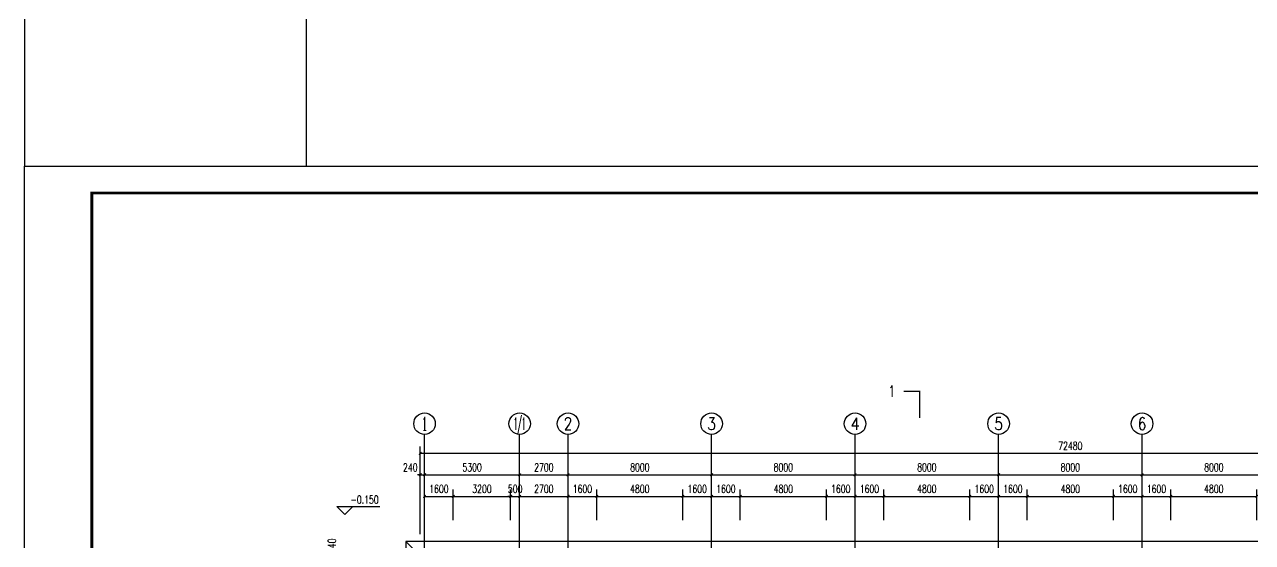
# Model space of a CAD drawing. Extents: x -16809 to 109341, y -15901 to 593582.
# Drawn here: x -16809 to 51642, y 478656 to 507537 of the extents above; entities that cross this region are included whole.
import ezdxf
from ezdxf.enums import TextEntityAlignment as Align

# ---------------------------------------------------------------- set-up
doc = ezdxf.new("R2010")
doc.units = 0
doc.header["$LTSCALE"] = 1000
doc.header["$MEASUREMENT"] = 0
doc.linetypes.add('DOTE', pattern=[2.42, 2, -0.2, 0.02, -0.2])
doc.layers.get('Defpoints').update_dxf_attribs({"color": 250})
for name, color, linetype in [('0-建筑立面', 255, 'Continuous'), ('AXIS', 171, 'Continuous'), ('AXIS_TEXT', 7, 'Continuous'), ('DIM_ELEV', 171, 'Continuous'), ('DIM_SYMB', 171, 'Continuous'), ('DOTE', 14, 'DOTE'), ('GROUND', 150, 'Continuous'), ('PUB_DIM', 171, 'Continuous'), ('PUB_TEXT', 7, 'Continuous'), ('TK', 4, 'Continuous')]:
    doc.layers.add(name, color=color, linetype=linetype)
doc.styles.add('_TCH_AXIS', font='COMPLEX', dxfattribs={"bigfont": 'GBCBIG'})
doc.styles.add('_TCH_DIM', font='SIMPLEX', dxfattribs={"bigfont": 'GBCBIG'})
doc.styles.add('_TCH_DIM_T3', font='SIMPLEX', dxfattribs={"width": 0.705882, "bigfont": 'GBCBIG'})
doc.styles.add('_TCH_LABEL', font='COMPLEX', dxfattribs={"bigfont": 'GBCBIG'})
doc.styles.add('COMPLEX', font='COMPLEX')
doc.dimstyles.new('_TCH_ARCH&&150', dxfattribs={"dimtxt": 446.25, "dimasz": 150, "dimexe": 375, "dimexo": 450, "dimgap": 189.375, "dimtad": 1, "dimdec": 0, "dimzin": 0, "dimdsep": 46, "dimtxsty": '_TCH_DIM_T3', "dimblk": 'ARCHTICK', "dimcen": 0.09, "dimclrt": 7, "dimazin": 2, "dimtfac": 1, "dimtdec": 0, "dimtix": 1, "dimtmove": 2, "dimatfit": 3, "dimfxl": 0, "dimtolj": 1, "dimtzin": 0, "dimarcsym": 0})

# ---------------------------------------------------------------- blocks, each defined once
blk = doc.blocks.new('GeYuanFrame_20457670', base_point=(20.09, 4.53))
at = {"layer": 'TK'}
blk.add_lwpolyline([(20.09, 4.53), (20.09, 598.53), (861.09, 598.53), (861.09, 4.53)], close=True, dxfattribs=at)
at = {"layer": 'TK', "const_width": 1}
blk.add_lwpolyline([(45.09, 588.53), (851.09, 588.53), (851.09, 14.53), (45.09, 14.53)], close=True, dxfattribs=at)
blk = doc.blocks.new('_AXISO')
blk.add_circle((0, 0), 0.5)
at = {"layer": 'AXIS_TEXT', "style": 'COMPLEX', "width": 1.041667}
blk.add_attdef('A', text='', height=0.56, dxfattribs=at).set_placement((-0.25, -0.28), (0.25, -0.28), align=Align.FIT)
blk = doc.blocks.new('_ArchTick')
at = {"color": 0, "linetype": 'ByBlock', "const_width": 0.4}
blk.add_lwpolyline([(-0.5, -0.5), (0.5, 0.5)], dxfattribs=at)
blk = doc.blocks.new('*D63')
at = {"layer": 'AXIS', "color": 0, "lineweight": -2}
for p, q in [((5250, 479127), (5250, 484002)), ((77730, 479127), (77730, 484002)), ((5250, 483627), (77730, 483627))]:
    blk.add_line(p, q, dxfattribs=at)
at = {"layer": 'Defpoints', "color": 0}
for p in [(77730, 483627), (5250, 478677), (77730, 478677)]:
    blk.add_point(p, dxfattribs=at)
at = {"layer": 'AXIS', "color": 0, "lineweight": -2, "xscale": 150, "yscale": 150, "zscale": 150, "rotation": 180}
blk.add_blockref('_ArchTick', (5250, 483627), dxfattribs=at)
at = {"layer": 'AXIS', "color": 0, "lineweight": -2, "xscale": 150, "yscale": 150, "zscale": 150}
blk.add_blockref('_ArchTick', (77730, 483627), dxfattribs=at)
at = {"layer": 'AXIS', "color": 7, "insert": (41490, 484040), "char_height": 446.2, "attachment_point": 5, "style": '_TCH_DIM_T3'}
blk.add_mtext('\\A1;72480', dxfattribs=at)
blk = doc.blocks.new('*D64')
at = {"layer": 'AXIS', "color": 0, "lineweight": -2}
for p, q in [((5250, 479127), (5250, 482802)), ((5490, 479127), (5490, 482802)), ((5250, 482427), (5100, 482427)), ((5250, 482427), (5490, 482427)), ((5490, 482427), (5640, 482427))]:
    blk.add_line(p, q, dxfattribs=at)
at = {"layer": 'Defpoints', "color": 0}
for p in [(5490, 482427), (5250, 478677), (5490, 478677)]:
    blk.add_point(p, dxfattribs=at)
at = {"layer": 'AXIS', "color": 0, "lineweight": -2, "xscale": 150, "yscale": 150, "zscale": 150}
blk.add_blockref('_ArchTick', (5250, 482427), dxfattribs=at)
at = {"layer": 'AXIS', "color": 0, "lineweight": -2, "xscale": 150, "yscale": 150, "zscale": 150, "rotation": 180}
blk.add_blockref('_ArchTick', (5490, 482427), dxfattribs=at)
at = {"layer": 'AXIS', "color": 7, "insert": (4695, 482840), "char_height": 446.2, "attachment_point": 5, "style": '_TCH_DIM_T3'}
blk.add_mtext('\\A1;240', dxfattribs=at)
blk = doc.blocks.new('*D65')
at = {"layer": 'AXIS', "color": 0, "lineweight": -2}
for p, q in [((5490, 479127), (5490, 482802)), ((10790, 479127), (10790, 482802)), ((5490, 482427), (10790, 482427))]:
    blk.add_line(p, q, dxfattribs=at)
at = {"layer": 'Defpoints', "color": 0}
for p in [(10790, 482427), (5490, 478677), (10790, 478677)]:
    blk.add_point(p, dxfattribs=at)
at = {"layer": 'AXIS', "color": 0, "lineweight": -2, "xscale": 150, "yscale": 150, "zscale": 150, "rotation": 180}
blk.add_blockref('_ArchTick', (5490, 482427), dxfattribs=at)
at = {"layer": 'AXIS', "color": 0, "lineweight": -2, "xscale": 150, "yscale": 150, "zscale": 150}
blk.add_blockref('_ArchTick', (10790, 482427), dxfattribs=at)
at = {"layer": 'AXIS', "color": 7, "insert": (8140, 482840), "char_height": 446.2, "attachment_point": 5, "style": '_TCH_DIM_T3'}
blk.add_mtext('\\A1;5300', dxfattribs=at)
blk = doc.blocks.new('*D66')
at = {"layer": 'AXIS', "color": 0, "lineweight": -2}
for p, q in [((10790, 479127), (10790, 482802)), ((13490, 479127), (13490, 482802)), ((10790, 482427), (13490, 482427))]:
    blk.add_line(p, q, dxfattribs=at)
at = {"layer": 'Defpoints', "color": 0}
for p in [(13490, 482427), (10790, 478677), (13490, 478677)]:
    blk.add_point(p, dxfattribs=at)
at = {"layer": 'AXIS', "color": 0, "lineweight": -2, "xscale": 150, "yscale": 150, "zscale": 150, "rotation": 180}
blk.add_blockref('_ArchTick', (10790, 482427), dxfattribs=at)
at = {"layer": 'AXIS', "color": 0, "lineweight": -2, "xscale": 150, "yscale": 150, "zscale": 150}
blk.add_blockref('_ArchTick', (13490, 482427), dxfattribs=at)
at = {"layer": 'AXIS', "color": 7, "insert": (12140, 482840), "char_height": 446.2, "attachment_point": 5, "style": '_TCH_DIM_T3'}
blk.add_mtext('\\A1;2700', dxfattribs=at)
blk = doc.blocks.new('*D67')
at = {"layer": 'AXIS', "color": 0, "lineweight": -2}
for p, q in [((13490, 479127), (13490, 482802)), ((21490, 479127), (21490, 482802)), ((13490, 482427), (21490, 482427))]:
    blk.add_line(p, q, dxfattribs=at)
at = {"layer": 'Defpoints', "color": 0}
for p in [(21490, 482427), (13490, 478677), (21490, 478677)]:
    blk.add_point(p, dxfattribs=at)
at = {"layer": 'AXIS', "color": 0, "lineweight": -2, "xscale": 150, "yscale": 150, "zscale": 150, "rotation": 180}
blk.add_blockref('_ArchTick', (13490, 482427), dxfattribs=at)
at = {"layer": 'AXIS', "color": 0, "lineweight": -2, "xscale": 150, "yscale": 150, "zscale": 150}
blk.add_blockref('_ArchTick', (21490, 482427), dxfattribs=at)
at = {"layer": 'AXIS', "color": 7, "insert": (17490, 482840), "char_height": 446.2, "attachment_point": 5, "style": '_TCH_DIM_T3'}
blk.add_mtext('\\A1;8000', dxfattribs=at)
blk = doc.blocks.new('*D68')
at = {"layer": 'AXIS', "color": 0, "lineweight": -2}
for p, q in [((21490, 479127), (21490, 482802)), ((29490, 479127), (29490, 482802)), ((21490, 482427), (29490, 482427))]:
    blk.add_line(p, q, dxfattribs=at)
at = {"layer": 'Defpoints', "color": 0}
for p in [(29490, 482427), (21490, 478677), (29490, 478677)]:
    blk.add_point(p, dxfattribs=at)
at = {"layer": 'AXIS', "color": 0, "lineweight": -2, "xscale": 150, "yscale": 150, "zscale": 150, "rotation": 180}
blk.add_blockref('_ArchTick', (21490, 482427), dxfattribs=at)
at = {"layer": 'AXIS', "color": 0, "lineweight": -2, "xscale": 150, "yscale": 150, "zscale": 150}
blk.add_blockref('_ArchTick', (29490, 482427), dxfattribs=at)
at = {"layer": 'AXIS', "color": 7, "insert": (25490, 482840), "char_height": 446.2, "attachment_point": 5, "style": '_TCH_DIM_T3'}
blk.add_mtext('\\A1;8000', dxfattribs=at)
blk = doc.blocks.new('*D69')
at = {"layer": 'AXIS', "color": 0, "lineweight": -2}
for p, q in [((29490, 479127), (29490, 482802)), ((37490, 479127), (37490, 482802)), ((29490, 482427), (37490, 482427))]:
    blk.add_line(p, q, dxfattribs=at)
at = {"layer": 'Defpoints', "color": 0}
for p in [(37490, 482427), (29490, 478677), (37490, 478677)]:
    blk.add_point(p, dxfattribs=at)
at = {"layer": 'AXIS', "color": 0, "lineweight": -2, "xscale": 150, "yscale": 150, "zscale": 150, "rotation": 180}
blk.add_blockref('_ArchTick', (29490, 482427), dxfattribs=at)
at = {"layer": 'AXIS', "color": 0, "lineweight": -2, "xscale": 150, "yscale": 150, "zscale": 150}
blk.add_blockref('_ArchTick', (37490, 482427), dxfattribs=at)
at = {"layer": 'AXIS', "color": 7, "insert": (33490, 482840), "char_height": 446.2, "attachment_point": 5, "style": '_TCH_DIM_T3'}
blk.add_mtext('\\A1;8000', dxfattribs=at)
blk = doc.blocks.new('*D70')
at = {"layer": 'AXIS', "color": 0, "lineweight": -2}
for p, q in [((37490, 479127), (37490, 482802)), ((45490, 479127), (45490, 482802)), ((37490, 482427), (45490, 482427))]:
    blk.add_line(p, q, dxfattribs=at)
at = {"layer": 'Defpoints', "color": 0}
for p in [(45490, 482427), (37490, 478677), (45490, 478677)]:
    blk.add_point(p, dxfattribs=at)
at = {"layer": 'AXIS', "color": 0, "lineweight": -2, "xscale": 150, "yscale": 150, "zscale": 150, "rotation": 180}
blk.add_blockref('_ArchTick', (37490, 482427), dxfattribs=at)
at = {"layer": 'AXIS', "color": 0, "lineweight": -2, "xscale": 150, "yscale": 150, "zscale": 150}
blk.add_blockref('_ArchTick', (45490, 482427), dxfattribs=at)
at = {"layer": 'AXIS', "color": 7, "insert": (41490, 482840), "char_height": 446.2, "attachment_point": 5, "style": '_TCH_DIM_T3'}
blk.add_mtext('\\A1;8000', dxfattribs=at)
blk = doc.blocks.new('*D71')
at = {"layer": 'AXIS', "color": 0, "lineweight": -2}
for p, q in [((45490, 479127), (45490, 482802)), ((53490, 479127), (53490, 482802)), ((45490, 482427), (53490, 482427))]:
    blk.add_line(p, q, dxfattribs=at)
at = {"layer": 'Defpoints', "color": 0}
for p in [(53490, 482427), (45490, 478677), (53490, 478677)]:
    blk.add_point(p, dxfattribs=at)
at = {"layer": 'AXIS', "color": 0, "lineweight": -2, "xscale": 150, "yscale": 150, "zscale": 150, "rotation": 180}
blk.add_blockref('_ArchTick', (45490, 482427), dxfattribs=at)
at = {"layer": 'AXIS', "color": 0, "lineweight": -2, "xscale": 150, "yscale": 150, "zscale": 150}
blk.add_blockref('_ArchTick', (53490, 482427), dxfattribs=at)
at = {"layer": 'AXIS', "color": 7, "insert": (49490, 482840), "char_height": 446.2, "attachment_point": 5, "style": '_TCH_DIM_T3'}
blk.add_mtext('\\A1;8000', dxfattribs=at)
blk = doc.blocks.new('*D85')
at = {"layer": 'AXIS', "color": 0, "lineweight": -2}
for p, q in [((4040, 477917), (365, 477917)), ((740, 477917), (740, 478067)), ((740, 477677), (740, 477917)), ((4040, 477677), (365, 477677)), ((740, 477677), (740, 477527))]:
    blk.add_line(p, q, dxfattribs=at)
at = {"layer": 'Defpoints', "color": 0}
for p in [(740, 477917), (4490, 477917), (4490, 477677)]:
    blk.add_point(p, dxfattribs=at)
at = {"layer": 'AXIS', "color": 0, "lineweight": -2, "xscale": 150, "yscale": 150, "zscale": 150}
for p, rotation in [((740, 477917), 270), ((740, 477677), 90)]:
    blk.add_blockref('_ArchTick', p, dxfattribs=dict(at, rotation=rotation))
at = {"layer": 'AXIS', "color": 7, "insert": (328, 478472), "char_height": 446.2, "attachment_point": 5, "rotation": 90, "style": '_TCH_DIM_T3'}
blk.add_mtext('\\A1;240', dxfattribs=at)
blk = doc.blocks.new('*D198')
at = {"layer": 'Defpoints', "color": 0}
for p in [(7090, 481227), (5490, 479457), (7090, 479457)]:
    blk.add_point(p, dxfattribs=at)
at = {"layer": 'PUB_DIM', "color": 0, "lineweight": -2}
for p, q in [((5490, 479907), (5490, 481602)), ((5490, 481227), (7090, 481227)), ((7090, 479907), (7090, 481602))]:
    blk.add_line(p, q, dxfattribs=at)
at = {"layer": 'PUB_DIM', "color": 0, "lineweight": -2, "xscale": 150, "yscale": 150, "zscale": 150, "rotation": 180}
blk.add_blockref('_ArchTick', (5490, 481227), dxfattribs=at)
at = {"layer": 'PUB_DIM', "color": 0, "lineweight": -2, "xscale": 150, "yscale": 150, "zscale": 150}
blk.add_blockref('_ArchTick', (7090, 481227), dxfattribs=at)
at = {"layer": 'PUB_DIM', "color": 7, "insert": (6290, 481640), "char_height": 446.2, "attachment_point": 5, "style": '_TCH_DIM_T3'}
blk.add_mtext('\\A1;1600', dxfattribs=at)
blk = doc.blocks.new('*D199')
at = {"layer": 'Defpoints', "color": 0}
for p in [(10290, 481227), (7090, 479457), (10290, 479457)]:
    blk.add_point(p, dxfattribs=at)
at = {"layer": 'PUB_DIM', "color": 0, "lineweight": -2}
for p, q in [((7090, 479907), (7090, 481602)), ((7090, 481227), (10290, 481227)), ((10290, 479907), (10290, 481602))]:
    blk.add_line(p, q, dxfattribs=at)
at = {"layer": 'PUB_DIM', "color": 0, "lineweight": -2, "xscale": 150, "yscale": 150, "zscale": 150, "rotation": 180}
blk.add_blockref('_ArchTick', (7090, 481227), dxfattribs=at)
at = {"layer": 'PUB_DIM', "color": 0, "lineweight": -2, "xscale": 150, "yscale": 150, "zscale": 150}
blk.add_blockref('_ArchTick', (10290, 481227), dxfattribs=at)
at = {"layer": 'PUB_DIM', "color": 7, "insert": (8690, 481640), "char_height": 446.2, "attachment_point": 5, "style": '_TCH_DIM_T3'}
blk.add_mtext('\\A1;3200', dxfattribs=at)
blk = doc.blocks.new('*D200')
at = {"layer": 'Defpoints', "color": 0}
for p in [(10790, 481227), (10290, 479457), (10790, 479457)]:
    blk.add_point(p, dxfattribs=at)
at = {"layer": 'PUB_DIM', "color": 0, "lineweight": -2}
for p, q in [((10290, 481227), (10140, 481227)), ((10290, 479907), (10290, 481602)), ((10290, 481227), (10790, 481227)), ((10790, 479907), (10790, 481602)), ((10790, 481227), (10940, 481227))]:
    blk.add_line(p, q, dxfattribs=at)
at = {"layer": 'PUB_DIM', "color": 0, "lineweight": -2, "xscale": 150, "yscale": 150, "zscale": 150}
blk.add_blockref('_ArchTick', (10290, 481227), dxfattribs=at)
at = {"layer": 'PUB_DIM', "color": 0, "lineweight": -2, "xscale": 150, "yscale": 150, "zscale": 150, "rotation": 180}
blk.add_blockref('_ArchTick', (10790, 481227), dxfattribs=at)
at = {"layer": 'PUB_DIM', "color": 7, "insert": (10540, 481640), "char_height": 446.2, "attachment_point": 5, "style": '_TCH_DIM_T3'}
blk.add_mtext('\\A1;500', dxfattribs=at)
blk = doc.blocks.new('*D201')
at = {"layer": 'Defpoints', "color": 0}
for p in [(13490, 481227), (10790, 479457), (13490, 479457)]:
    blk.add_point(p, dxfattribs=at)
at = {"layer": 'PUB_DIM', "color": 0, "lineweight": -2}
for p, q in [((10790, 479907), (10790, 481602)), ((10790, 481227), (13490, 481227)), ((13490, 479907), (13490, 481602))]:
    blk.add_line(p, q, dxfattribs=at)
at = {"layer": 'PUB_DIM', "color": 0, "lineweight": -2, "xscale": 150, "yscale": 150, "zscale": 150, "rotation": 180}
blk.add_blockref('_ArchTick', (10790, 481227), dxfattribs=at)
at = {"layer": 'PUB_DIM', "color": 0, "lineweight": -2, "xscale": 150, "yscale": 150, "zscale": 150}
blk.add_blockref('_ArchTick', (13490, 481227), dxfattribs=at)
at = {"layer": 'PUB_DIM', "color": 7, "insert": (12140, 481640), "char_height": 446.2, "attachment_point": 5, "style": '_TCH_DIM_T3'}
blk.add_mtext('\\A1;2700', dxfattribs=at)
blk = doc.blocks.new('*D202')
at = {"layer": 'Defpoints', "color": 0}
for p in [(15090, 481227), (13490, 479457), (15090, 479457)]:
    blk.add_point(p, dxfattribs=at)
at = {"layer": 'PUB_DIM', "color": 0, "lineweight": -2}
for p, q in [((13490, 479907), (13490, 481602)), ((13490, 481227), (15090, 481227)), ((15090, 479907), (15090, 481602))]:
    blk.add_line(p, q, dxfattribs=at)
at = {"layer": 'PUB_DIM', "color": 0, "lineweight": -2, "xscale": 150, "yscale": 150, "zscale": 150, "rotation": 180}
blk.add_blockref('_ArchTick', (13490, 481227), dxfattribs=at)
at = {"layer": 'PUB_DIM', "color": 0, "lineweight": -2, "xscale": 150, "yscale": 150, "zscale": 150}
blk.add_blockref('_ArchTick', (15090, 481227), dxfattribs=at)
at = {"layer": 'PUB_DIM', "color": 7, "insert": (14290, 481640), "char_height": 446.2, "attachment_point": 5, "style": '_TCH_DIM_T3'}
blk.add_mtext('\\A1;1600', dxfattribs=at)
blk = doc.blocks.new('*D203')
at = {"layer": 'Defpoints', "color": 0}
for p in [(19890, 481227), (15090, 479457), (19890, 479457)]:
    blk.add_point(p, dxfattribs=at)
at = {"layer": 'PUB_DIM', "color": 0, "lineweight": -2}
for p, q in [((15090, 479907), (15090, 481602)), ((15090, 481227), (19890, 481227)), ((19890, 479907), (19890, 481602))]:
    blk.add_line(p, q, dxfattribs=at)
at = {"layer": 'PUB_DIM', "color": 0, "lineweight": -2, "xscale": 150, "yscale": 150, "zscale": 150, "rotation": 180}
blk.add_blockref('_ArchTick', (15090, 481227), dxfattribs=at)
at = {"layer": 'PUB_DIM', "color": 0, "lineweight": -2, "xscale": 150, "yscale": 150, "zscale": 150}
blk.add_blockref('_ArchTick', (19890, 481227), dxfattribs=at)
at = {"layer": 'PUB_DIM', "color": 7, "insert": (17490, 481640), "char_height": 446.2, "attachment_point": 5, "style": '_TCH_DIM_T3'}
blk.add_mtext('\\A1;4800', dxfattribs=at)
blk = doc.blocks.new('*D204')
at = {"layer": 'Defpoints', "color": 0}
for p in [(21490, 481227), (19890, 479457), (21490, 479457)]:
    blk.add_point(p, dxfattribs=at)
at = {"layer": 'PUB_DIM', "color": 0, "lineweight": -2}
for p, q in [((19890, 479907), (19890, 481602)), ((19890, 481227), (21490, 481227)), ((21490, 479907), (21490, 481602))]:
    blk.add_line(p, q, dxfattribs=at)
at = {"layer": 'PUB_DIM', "color": 0, "lineweight": -2, "xscale": 150, "yscale": 150, "zscale": 150, "rotation": 180}
blk.add_blockref('_ArchTick', (19890, 481227), dxfattribs=at)
at = {"layer": 'PUB_DIM', "color": 0, "lineweight": -2, "xscale": 150, "yscale": 150, "zscale": 150}
blk.add_blockref('_ArchTick', (21490, 481227), dxfattribs=at)
at = {"layer": 'PUB_DIM', "color": 7, "insert": (20690, 481640), "char_height": 446.2, "attachment_point": 5, "style": '_TCH_DIM_T3'}
blk.add_mtext('\\A1;1600', dxfattribs=at)
blk = doc.blocks.new('*D205')
at = {"layer": 'Defpoints', "color": 0}
for p in [(23090, 481227), (21490, 479457), (23090, 479457)]:
    blk.add_point(p, dxfattribs=at)
at = {"layer": 'PUB_DIM', "color": 0, "lineweight": -2}
for p, q in [((21490, 479907), (21490, 481602)), ((21490, 481227), (23090, 481227)), ((23090, 479907), (23090, 481602))]:
    blk.add_line(p, q, dxfattribs=at)
at = {"layer": 'PUB_DIM', "color": 0, "lineweight": -2, "xscale": 150, "yscale": 150, "zscale": 150, "rotation": 180}
blk.add_blockref('_ArchTick', (21490, 481227), dxfattribs=at)
at = {"layer": 'PUB_DIM', "color": 0, "lineweight": -2, "xscale": 150, "yscale": 150, "zscale": 150}
blk.add_blockref('_ArchTick', (23090, 481227), dxfattribs=at)
at = {"layer": 'PUB_DIM', "color": 7, "insert": (22290, 481640), "char_height": 446.2, "attachment_point": 5, "style": '_TCH_DIM_T3'}
blk.add_mtext('\\A1;1600', dxfattribs=at)
blk = doc.blocks.new('*D206')
at = {"layer": 'Defpoints', "color": 0}
for p in [(27890, 481227), (23090, 479457), (27890, 479457)]:
    blk.add_point(p, dxfattribs=at)
at = {"layer": 'PUB_DIM', "color": 0, "lineweight": -2}
for p, q in [((23090, 479907), (23090, 481602)), ((23090, 481227), (27890, 481227)), ((27890, 479907), (27890, 481602))]:
    blk.add_line(p, q, dxfattribs=at)
at = {"layer": 'PUB_DIM', "color": 0, "lineweight": -2, "xscale": 150, "yscale": 150, "zscale": 150, "rotation": 180}
blk.add_blockref('_ArchTick', (23090, 481227), dxfattribs=at)
at = {"layer": 'PUB_DIM', "color": 0, "lineweight": -2, "xscale": 150, "yscale": 150, "zscale": 150}
blk.add_blockref('_ArchTick', (27890, 481227), dxfattribs=at)
at = {"layer": 'PUB_DIM', "color": 7, "insert": (25490, 481640), "char_height": 446.2, "attachment_point": 5, "style": '_TCH_DIM_T3'}
blk.add_mtext('\\A1;4800', dxfattribs=at)
blk = doc.blocks.new('*D207')
at = {"layer": 'Defpoints', "color": 0}
for p in [(29490, 481227), (27890, 479457), (29490, 479457)]:
    blk.add_point(p, dxfattribs=at)
at = {"layer": 'PUB_DIM', "color": 0, "lineweight": -2}
for p, q in [((27890, 479907), (27890, 481602)), ((27890, 481227), (29490, 481227)), ((29490, 479907), (29490, 481602))]:
    blk.add_line(p, q, dxfattribs=at)
at = {"layer": 'PUB_DIM', "color": 0, "lineweight": -2, "xscale": 150, "yscale": 150, "zscale": 150, "rotation": 180}
blk.add_blockref('_ArchTick', (27890, 481227), dxfattribs=at)
at = {"layer": 'PUB_DIM', "color": 0, "lineweight": -2, "xscale": 150, "yscale": 150, "zscale": 150}
blk.add_blockref('_ArchTick', (29490, 481227), dxfattribs=at)
at = {"layer": 'PUB_DIM', "color": 7, "insert": (28690, 481640), "char_height": 446.2, "attachment_point": 5, "style": '_TCH_DIM_T3'}
blk.add_mtext('\\A1;1600', dxfattribs=at)
blk = doc.blocks.new('*D208')
at = {"layer": 'Defpoints', "color": 0}
for p in [(31090, 481227), (29490, 479457), (31090, 479457)]:
    blk.add_point(p, dxfattribs=at)
at = {"layer": 'PUB_DIM', "color": 0, "lineweight": -2}
for p, q in [((29490, 479907), (29490, 481602)), ((29490, 481227), (31090, 481227)), ((31090, 479907), (31090, 481602))]:
    blk.add_line(p, q, dxfattribs=at)
at = {"layer": 'PUB_DIM', "color": 0, "lineweight": -2, "xscale": 150, "yscale": 150, "zscale": 150, "rotation": 180}
blk.add_blockref('_ArchTick', (29490, 481227), dxfattribs=at)
at = {"layer": 'PUB_DIM', "color": 0, "lineweight": -2, "xscale": 150, "yscale": 150, "zscale": 150}
blk.add_blockref('_ArchTick', (31090, 481227), dxfattribs=at)
at = {"layer": 'PUB_DIM', "color": 7, "insert": (30290, 481640), "char_height": 446.2, "attachment_point": 5, "style": '_TCH_DIM_T3'}
blk.add_mtext('\\A1;1600', dxfattribs=at)
blk = doc.blocks.new('*D209')
at = {"layer": 'Defpoints', "color": 0}
for p in [(35890, 481227), (31090, 479457), (35890, 479457)]:
    blk.add_point(p, dxfattribs=at)
at = {"layer": 'PUB_DIM', "color": 0, "lineweight": -2}
for p, q in [((31090, 479907), (31090, 481602)), ((31090, 481227), (35890, 481227)), ((35890, 479907), (35890, 481602))]:
    blk.add_line(p, q, dxfattribs=at)
at = {"layer": 'PUB_DIM', "color": 0, "lineweight": -2, "xscale": 150, "yscale": 150, "zscale": 150, "rotation": 180}
blk.add_blockref('_ArchTick', (31090, 481227), dxfattribs=at)
at = {"layer": 'PUB_DIM', "color": 0, "lineweight": -2, "xscale": 150, "yscale": 150, "zscale": 150}
blk.add_blockref('_ArchTick', (35890, 481227), dxfattribs=at)
at = {"layer": 'PUB_DIM', "color": 7, "insert": (33490, 481640), "char_height": 446.2, "attachment_point": 5, "style": '_TCH_DIM_T3'}
blk.add_mtext('\\A1;4800', dxfattribs=at)
blk = doc.blocks.new('*D210')
at = {"layer": 'Defpoints', "color": 0}
for p in [(37490, 481227), (35890, 479457), (37490, 479457)]:
    blk.add_point(p, dxfattribs=at)
at = {"layer": 'PUB_DIM', "color": 0, "lineweight": -2}
for p, q in [((35890, 479907), (35890, 481602)), ((35890, 481227), (37490, 481227)), ((37490, 479907), (37490, 481602))]:
    blk.add_line(p, q, dxfattribs=at)
at = {"layer": 'PUB_DIM', "color": 0, "lineweight": -2, "xscale": 150, "yscale": 150, "zscale": 150, "rotation": 180}
blk.add_blockref('_ArchTick', (35890, 481227), dxfattribs=at)
at = {"layer": 'PUB_DIM', "color": 0, "lineweight": -2, "xscale": 150, "yscale": 150, "zscale": 150}
blk.add_blockref('_ArchTick', (37490, 481227), dxfattribs=at)
at = {"layer": 'PUB_DIM', "color": 7, "insert": (36690, 481640), "char_height": 446.2, "attachment_point": 5, "style": '_TCH_DIM_T3'}
blk.add_mtext('\\A1;1600', dxfattribs=at)
blk = doc.blocks.new('*D211')
at = {"layer": 'Defpoints', "color": 0}
for p in [(39090, 481227), (37490, 479457), (39090, 479457)]:
    blk.add_point(p, dxfattribs=at)
at = {"layer": 'PUB_DIM', "color": 0, "lineweight": -2}
for p, q in [((37490, 479907), (37490, 481602)), ((37490, 481227), (39090, 481227)), ((39090, 479907), (39090, 481602))]:
    blk.add_line(p, q, dxfattribs=at)
at = {"layer": 'PUB_DIM', "color": 0, "lineweight": -2, "xscale": 150, "yscale": 150, "zscale": 150, "rotation": 180}
blk.add_blockref('_ArchTick', (37490, 481227), dxfattribs=at)
at = {"layer": 'PUB_DIM', "color": 0, "lineweight": -2, "xscale": 150, "yscale": 150, "zscale": 150}
blk.add_blockref('_ArchTick', (39090, 481227), dxfattribs=at)
at = {"layer": 'PUB_DIM', "color": 7, "insert": (38290, 481640), "char_height": 446.2, "attachment_point": 5, "style": '_TCH_DIM_T3'}
blk.add_mtext('\\A1;1600', dxfattribs=at)
blk = doc.blocks.new('*D212')
at = {"layer": 'Defpoints', "color": 0}
for p in [(43890, 481227), (39090, 479457), (43890, 479457)]:
    blk.add_point(p, dxfattribs=at)
at = {"layer": 'PUB_DIM', "color": 0, "lineweight": -2}
for p, q in [((39090, 479907), (39090, 481602)), ((39090, 481227), (43890, 481227)), ((43890, 479907), (43890, 481602))]:
    blk.add_line(p, q, dxfattribs=at)
at = {"layer": 'PUB_DIM', "color": 0, "lineweight": -2, "xscale": 150, "yscale": 150, "zscale": 150, "rotation": 180}
blk.add_blockref('_ArchTick', (39090, 481227), dxfattribs=at)
at = {"layer": 'PUB_DIM', "color": 0, "lineweight": -2, "xscale": 150, "yscale": 150, "zscale": 150}
blk.add_blockref('_ArchTick', (43890, 481227), dxfattribs=at)
at = {"layer": 'PUB_DIM', "color": 7, "insert": (41490, 481640), "char_height": 446.2, "attachment_point": 5, "style": '_TCH_DIM_T3'}
blk.add_mtext('\\A1;4800', dxfattribs=at)
blk = doc.blocks.new('*D213')
at = {"layer": 'Defpoints', "color": 0}
for p in [(45490, 481227), (43890, 479457), (45490, 479457)]:
    blk.add_point(p, dxfattribs=at)
at = {"layer": 'PUB_DIM', "color": 0, "lineweight": -2}
for p, q in [((43890, 479907), (43890, 481602)), ((43890, 481227), (45490, 481227)), ((45490, 479907), (45490, 481602))]:
    blk.add_line(p, q, dxfattribs=at)
at = {"layer": 'PUB_DIM', "color": 0, "lineweight": -2, "xscale": 150, "yscale": 150, "zscale": 150, "rotation": 180}
blk.add_blockref('_ArchTick', (43890, 481227), dxfattribs=at)
at = {"layer": 'PUB_DIM', "color": 0, "lineweight": -2, "xscale": 150, "yscale": 150, "zscale": 150}
blk.add_blockref('_ArchTick', (45490, 481227), dxfattribs=at)
at = {"layer": 'PUB_DIM', "color": 7, "insert": (44690, 481640), "char_height": 446.2, "attachment_point": 5, "style": '_TCH_DIM_T3'}
blk.add_mtext('\\A1;1600', dxfattribs=at)
blk = doc.blocks.new('*D214')
at = {"layer": 'Defpoints', "color": 0}
for p in [(47090, 481227), (45490, 479457), (47090, 479457)]:
    blk.add_point(p, dxfattribs=at)
at = {"layer": 'PUB_DIM', "color": 0, "lineweight": -2}
for p, q in [((45490, 479907), (45490, 481602)), ((45490, 481227), (47090, 481227)), ((47090, 479907), (47090, 481602))]:
    blk.add_line(p, q, dxfattribs=at)
at = {"layer": 'PUB_DIM', "color": 0, "lineweight": -2, "xscale": 150, "yscale": 150, "zscale": 150, "rotation": 180}
blk.add_blockref('_ArchTick', (45490, 481227), dxfattribs=at)
at = {"layer": 'PUB_DIM', "color": 0, "lineweight": -2, "xscale": 150, "yscale": 150, "zscale": 150}
blk.add_blockref('_ArchTick', (47090, 481227), dxfattribs=at)
at = {"layer": 'PUB_DIM', "color": 7, "insert": (46290, 481640), "char_height": 446.2, "attachment_point": 5, "style": '_TCH_DIM_T3'}
blk.add_mtext('\\A1;1600', dxfattribs=at)
blk = doc.blocks.new('*D215')
at = {"layer": 'Defpoints', "color": 0}
for p in [(51890, 481227), (47090, 479457), (51890, 479457)]:
    blk.add_point(p, dxfattribs=at)
at = {"layer": 'PUB_DIM', "color": 0, "lineweight": -2}
for p, q in [((47090, 479907), (47090, 481602)), ((47090, 481227), (51890, 481227)), ((51890, 479907), (51890, 481602))]:
    blk.add_line(p, q, dxfattribs=at)
at = {"layer": 'PUB_DIM', "color": 0, "lineweight": -2, "xscale": 150, "yscale": 150, "zscale": 150, "rotation": 180}
blk.add_blockref('_ArchTick', (47090, 481227), dxfattribs=at)
at = {"layer": 'PUB_DIM', "color": 0, "lineweight": -2, "xscale": 150, "yscale": 150, "zscale": 150}
blk.add_blockref('_ArchTick', (51890, 481227), dxfattribs=at)
at = {"layer": 'PUB_DIM', "color": 7, "insert": (49490, 481640), "char_height": 446.2, "attachment_point": 5, "style": '_TCH_DIM_T3'}
blk.add_mtext('\\A1;4800', dxfattribs=at)

msp = doc.modelspace()

# ---------------------------------------------------------------- linework, layer by layer
msp.add_lwpolyline([(-16808.6, 499638.3), (-1095.3, 499638.3), (-1095.3, 510760), (-16808.6, 510760)], close=True)
at = {"layer": 'AXIS'}
for p, q in [((5490.2, 478677), (5490.2, 484677)), ((10790.2, 478677), (10790.2, 484677)), ((13490.2, 478677), (13490.2, 484677)), ((21490.2, 478677), (21490.2, 484677)), ((29490.2, 478677), (29490.2, 484677)), ((37490.2, 478677), (37490.2, 484677)), ((45490.2, 478677), (45490.2, 484677))]:
    msp.add_line(p, q, dxfattribs=at)
at = {"layer": 'DIM_ELEV'}
for p, q in [((1050, 480213.3), (600, 480663.3)), ((600, 480663.3), (2999.5, 480663.3)), ((1050, 480213.3), (1500, 480663.3))]:
    msp.add_line(p, q, dxfattribs=at)
at = {"layer": 'DIM_SYMB', "const_width": 75}
msp.add_lwpolyline([(33091.5, 485587.2), (33091.5, 487087.2), (32191.5, 487087.2)], dxfattribs=at)
at = {"layer": 'DOTE'}
for p, q in [((5490.2, 434677), (5490.2, 478677)), ((10790.2, 470677, -900), (10790.2, 478677, -900)), ((13490.2, 434677), (13490.2, 478677)), ((21490.2, 434677), (21490.2, 478677)), ((29490.2, 434677), (29490.2, 478677)), ((37490.2, 434677), (37490.2, 478677)), ((45490.2, 434677), (45490.2, 478677))]:
    msp.add_line(p, q, dxfattribs=at)
at = {"layer": 'GROUND'}
for p, q in [((4450.2, 478717), (4450.2, 470677)), ((78530.2, 478717), (4450.2, 478717)), ((5250.2, 477917), (4450.2, 478717))]:
    msp.add_line(p, q, dxfattribs=at)

# ---------------------------------------------------------------- block references
at = {"layer": '0-建筑立面', "xscale": 150, "yscale": 150, "zscale": 150}
msp.add_blockref('GeYuanFrame_20457670', (-16808.6, 410538.3), dxfattribs=at)
at = {"layer": 'AXIS'}
ref = msp.add_blockref('_AXISO', (5490.2, 485277), dxfattribs=dict(at, xscale=1200, yscale=1200, zscale=1200))
ref.add_attrib('A', '1', dxfattribs={"layer": 'AXIS_TEXT', "height": 772.1, "style": '_TCH_AXIS'}).set_placement((5324.8, 484891), (5655.7, 484891), align=Align.FIT)
ref = msp.add_blockref('_AXISO', (10790.2, 485277), dxfattribs=dict(at, xscale=1200, yscale=1200, zscale=1200))
ref.add_attrib('A', '1/1', dxfattribs={"layer": 'AXIS_TEXT', "height": 678.82, "style": '_TCH_AXIS', "width": 0.456522}).set_placement((10450.8, 484937.6), (11129.6, 484937.6), align=Align.FIT)
ref = msp.add_blockref('_AXISO', (13490.2, 485277), dxfattribs=dict(at, xscale=1200, yscale=1200, zscale=1200))
ref.add_attrib('A', '2', dxfattribs={"layer": 'AXIS_TEXT', "height": 698.9, "style": '_TCH_AXIS'}).set_placement((13257.2, 484927.6), (13723.2, 484927.6), align=Align.FIT)
ref = msp.add_blockref('_AXISO', (21490.2, 485277), dxfattribs=dict(at, xscale=1200, yscale=1200, zscale=1200))
ref.add_attrib('A', '3', dxfattribs={"layer": 'AXIS_TEXT', "height": 698.9, "style": '_TCH_AXIS'}).set_placement((21257.2, 484927.6), (21723.2, 484927.6), align=Align.FIT)
ref = msp.add_blockref('_AXISO', (29490.2, 485277), dxfattribs=dict(at, xscale=1200, yscale=1200, zscale=1200))
ref.add_attrib('A', '4', dxfattribs={"layer": 'AXIS_TEXT', "height": 668.2, "style": '_TCH_AXIS'}).set_placement((29235.7, 484943), (29744.7, 484943), align=Align.FIT)
ref = msp.add_blockref('_AXISO', (37490.2, 485277), dxfattribs=dict(at, xscale=1200, yscale=1200, zscale=1200))
ref.add_attrib('A', '5', dxfattribs={"layer": 'AXIS_TEXT', "height": 698.9, "style": '_TCH_AXIS'}).set_placement((37257.2, 484927.6), (37723.2, 484927.6), align=Align.FIT)
ref = msp.add_blockref('_AXISO', (45490.2, 485277), dxfattribs=dict(at, xscale=1200, yscale=1200, zscale=1200))
ref.add_attrib('A', '6', dxfattribs={"layer": 'AXIS_TEXT', "height": 698.9, "style": '_TCH_AXIS'}).set_placement((45257.2, 484927.6), (45723.2, 484927.6), align=Align.FIT)

# ---------------------------------------------------------------- texts
at = {"layer": 'PUB_TEXT', "width": 0.705882}
for s, height, style, p in [('1', 637.5, '_TCH_LABEL', (31345.1, 486768.4)), ('-0.150', 446.25, '_TCH_DIM', (1364.5, 480820.8))]:
    msp.add_text(s, height=height, dxfattribs=dict(at, style=style)).set_placement(p)

# ---------------------------------------------------------------- dimensions: what is measured, and where the dimension line sits
at = {"layer": 'AXIS'}
for p1, p2, distance, picture, middle in [((5250.2, 478677), (77730.2, 478677), 4950, '*D63', (41490.2, 484039.5)), ((5490.2, 478677), (10790.2, 478677), 3750, '*D65', (8140.2, 482839.5)), ((10790.2, 478677), (13490.2, 478677), 3750, '*D66', (12140.2, 482839.5)), ((13490.2, 478677), (21490.2, 478677), 3750, '*D67', (17490.2, 482839.5)), ((21490.2, 478677), (29490.2, 478677), 3750, '*D68', (25490.2, 482839.5)), ((29490.2, 478677), (37490.2, 478677), 3750, '*D69', (33490.2, 482839.5)), ((37490.2, 478677), (45490.2, 478677), 3750, '*D70', (41490.2, 482839.5)), ((45490.2, 478677), (53490.2, 478677), 3750, '*D71', (49490.2, 482839.5))]:
    dim = msp.add_aligned_dim(p1=p1, p2=p2, distance=distance, dimstyle='_TCH_ARCH&&150', dxfattribs=at)
    dim.commit()
    dim.dimension.update_dxf_attribs({"geometry": picture, "text_midpoint": middle})
for base, p1, p2, angle, picture, middle in [((5490.2, 482427), (5250.2, 478677), (5490.2, 478677), 0, '*D64', (4695.2, 482839.5)), ((740.2, 477917), (4490.2, 477677), (4490.2, 477917), 90, '*D85', (327.7, 478472))]:
    dim = msp.add_linear_dim(base=base, p1=p1, p2=p2, angle=angle, dimstyle='_TCH_ARCH&&150', dxfattribs=at)
    dim.commit()
    dim.dimension.update_dxf_attribs({"geometry": picture, "text_midpoint": middle, "dimtype": 161})
at = {"layer": 'PUB_DIM'}
for p1, p2, picture, middle in [((5490.2, 479457), (7090.2, 479457), '*D198', (6290.2, 481639.5)), ((7090.2, 479457), (10290.2, 479457), '*D199', (8690.2, 481639.5)), ((10290.2, 479457), (10790.2, 479457), '*D200', (10540.2, 481639.5)), ((10790.2, 479457), (13490.2, 479457), '*D201', (12140.2, 481639.5)), ((13490.2, 479457), (15090.2, 479457), '*D202', (14290.2, 481639.5)), ((15090.2, 479457), (19890.2, 479457), '*D203', (17490.2, 481639.5)), ((19890.2, 479457), (21490.2, 479457), '*D204', (20690.2, 481639.5)), ((21490.2, 479457), (23090.2, 479457), '*D205', (22290.2, 481639.5)), ((23090.2, 479457), (27890.2, 479457), '*D206', (25490.2, 481639.5)), ((27890.2, 479457), (29490.2, 479457), '*D207', (28690.2, 481639.5)), ((29490.2, 479457), (31090.2, 479457), '*D208', (30290.2, 481639.5)), ((31090.2, 479457), (35890.2, 479457), '*D209', (33490.2, 481639.5)), ((35890.2, 479457), (37490.2, 479457), '*D210', (36690.2, 481639.5)), ((37490.2, 479457), (39090.2, 479457), '*D211', (38290.2, 481639.5)), ((39090.2, 479457), (43890.2, 479457), '*D212', (41490.2, 481639.5)), ((43890.2, 479457), (45490.2, 479457), '*D213', (44690.2, 481639.5)), ((45490.2, 479457), (47090.2, 479457), '*D214', (46290.2, 481639.5)), ((47090.2, 479457), (51890.2, 479457), '*D215', (49490.2, 481639.5))]:
    dim = msp.add_aligned_dim(p1=p1, p2=p2, distance=1770, dimstyle='_TCH_ARCH&&150', dxfattribs=at)
    dim.commit()
    dim.dimension.update_dxf_attribs({"geometry": picture, "text_midpoint": middle})

doc.saveas('drawing.dxf')
